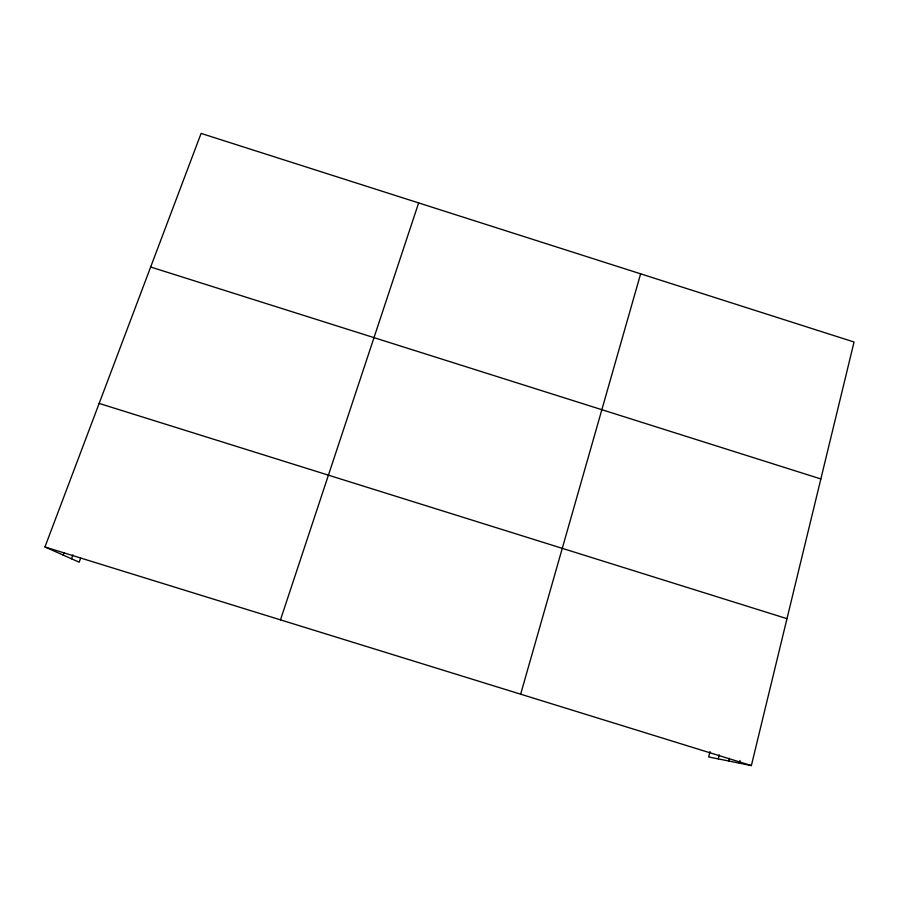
<?xml version="1.0" encoding="UTF-8"?>
<svg xmlns="http://www.w3.org/2000/svg" width="899" height="899" viewBox="0 0 899 899"><rect width="100%" height="100%" fill="white"/><g stroke="black" fill="none" stroke-linecap="round" stroke-linejoin="round"><path stroke-width="1.35" d="M710.03 751.53L708.67 756.947L751.362 765.588L854.05 342.013L201.106 133.412L44.95 546.974L79.157 562.19L80.607 558.29M739.338 763.161L740.001 760.43M728.639 760.992L729.314 758.295M718.234 758.88L719.245 754.8M520.645 694.185L640.627 273.835M280.477 619.861L418.642 202.904M71.504 558.785L72.965 554.863M63.166 555.076L64.132 552.492M44.95 546.974L751.362 765.588M99.16 403.415L786.985 618.669M150.661 267.014L820.854 478.953"/></g></svg>
